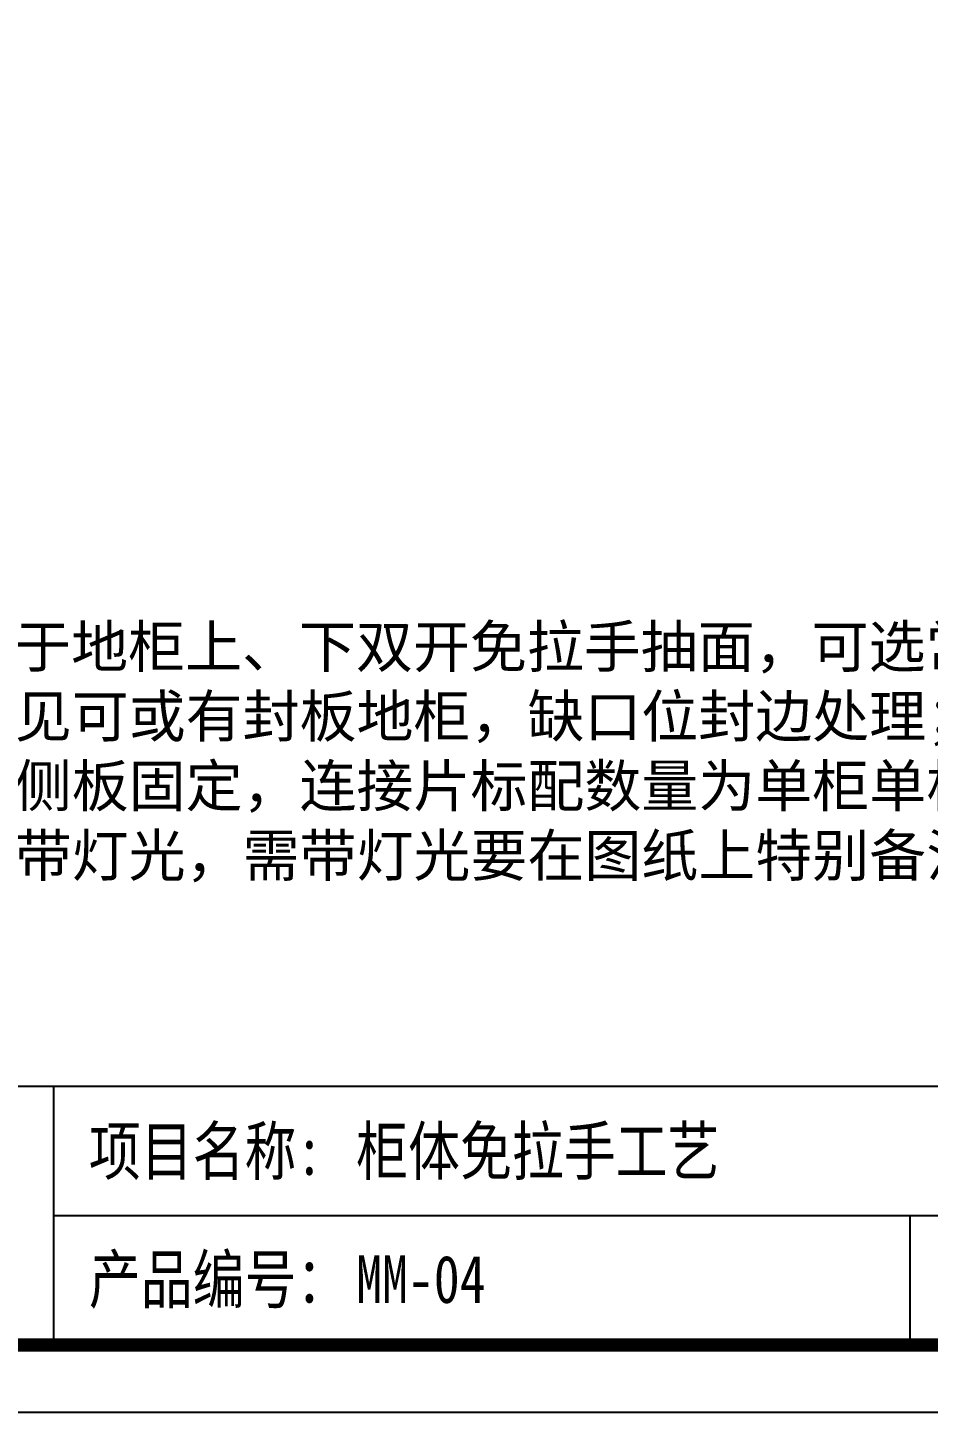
# Model space of a CAD drawing. Header units: millimetres. Extents: x 0 to 1097966, y -63096 to 223085.
# Drawn here: x 338645.7 to 338736.1, y -58108.2 to -57969.2 of the extents above; entities that cross this region are included whole.
import ezdxf

# ---------------------------------------------------------------- set-up
doc = ezdxf.new("R2010")
doc.units = ezdxf.units.MM
doc.layers.add('DZ-文字说明', color=1, linetype='Continuous')
doc.styles.add('DZ-宋体2.5', font='', dxfattribs={"width": 0.8, "height": 2.5})
doc.styles.add('宋体', font='')
doc.styles.get('DZ-宋体2.5').set_extended_font_data('SimSun')
doc.styles.get('宋体').set_extended_font_data('SimSun')

msp = doc.modelspace()

# ---------------------------------------------------------------- linework, layer by layer
msp.add_lwpolyline([(338552.218, -58108.185), (339119.218, -58108.185), (339119.218, -57707.235), (338552.218, -57707.235)], close=True)
at = {"const_width": 1.35}
msp.add_lwpolyline([(338558.968, -58101.435), (339112.468, -58101.435), (339112.468, -57713.985), (338558.968, -57713.985)], close=True, dxfattribs=at)
at = {"layer": 'DZ-文字说明', "color": 7}
for p, q in [((338648.299, -58101.435), (338648.299, -58075.457)), ((338648.299, -58088.446), (339112.468, -58088.446)), ((338734.217, -58088.446), (338734.217, -58101.435))]:
    msp.add_line(p, q, dxfattribs=at)
msp.add_lwpolyline([(338558.968, -58075.457), (339112.468, -58075.457), (339112.468, -58101.435), (338558.968, -58101.435)], close=True, dxfattribs=at)

# ---------------------------------------------------------------- texts
at = {"style": 'DZ-宋体2.5', "width": 0.8}
for s, p in [('项目名称:', (338651.813, -58084.351)), ('产品编号：', (338651.813, -58097.226))]:
    msp.add_text(s, height=4.7732, dxfattribs=at).set_placement(p)
at = {"insert": (338578.614, -58035.358), "char_height": 4.19232, "width": 369.85571, "attachment_point": 4, "style": '宋体'}
msp.add_mtext('\\P工艺标准：{\\H1.41352x; }\\P1、型号：SYH-1086，适用于地柜上、下双开免拉手抽面，可选常规颜色有爵士灰、古铜金、哑黑；\\P2、需在侧板缺口，两侧不见可或有封板地柜，缺口位封边处理；{\\H1.45383x; }\\P3、免扣手以连接片与柜体侧板固定，连接片标配数量为单柜单根免扣手配2片，多柜单根免扣手时，每增加一个柜多配1片；\\P4、此款柜体免拉手默认不带灯光，需带灯光要在图纸上特别备注；不带灯款缺口成品尺寸27×74mm,带灯款缺口成品尺寸27×77mm。', dxfattribs=at)
at = {"color": 2, "style": 'DZ-宋体2.5', "width": 0.8}
for tag, p in [('柜体免拉手工艺', (338678.646, -58084.351)), ('MM-04', (338678.646, -58097.209))]:
    msp.add_attdef(tag, p, '', height=4.773, dxfattribs=at)

doc.saveas('drawing.dxf')
